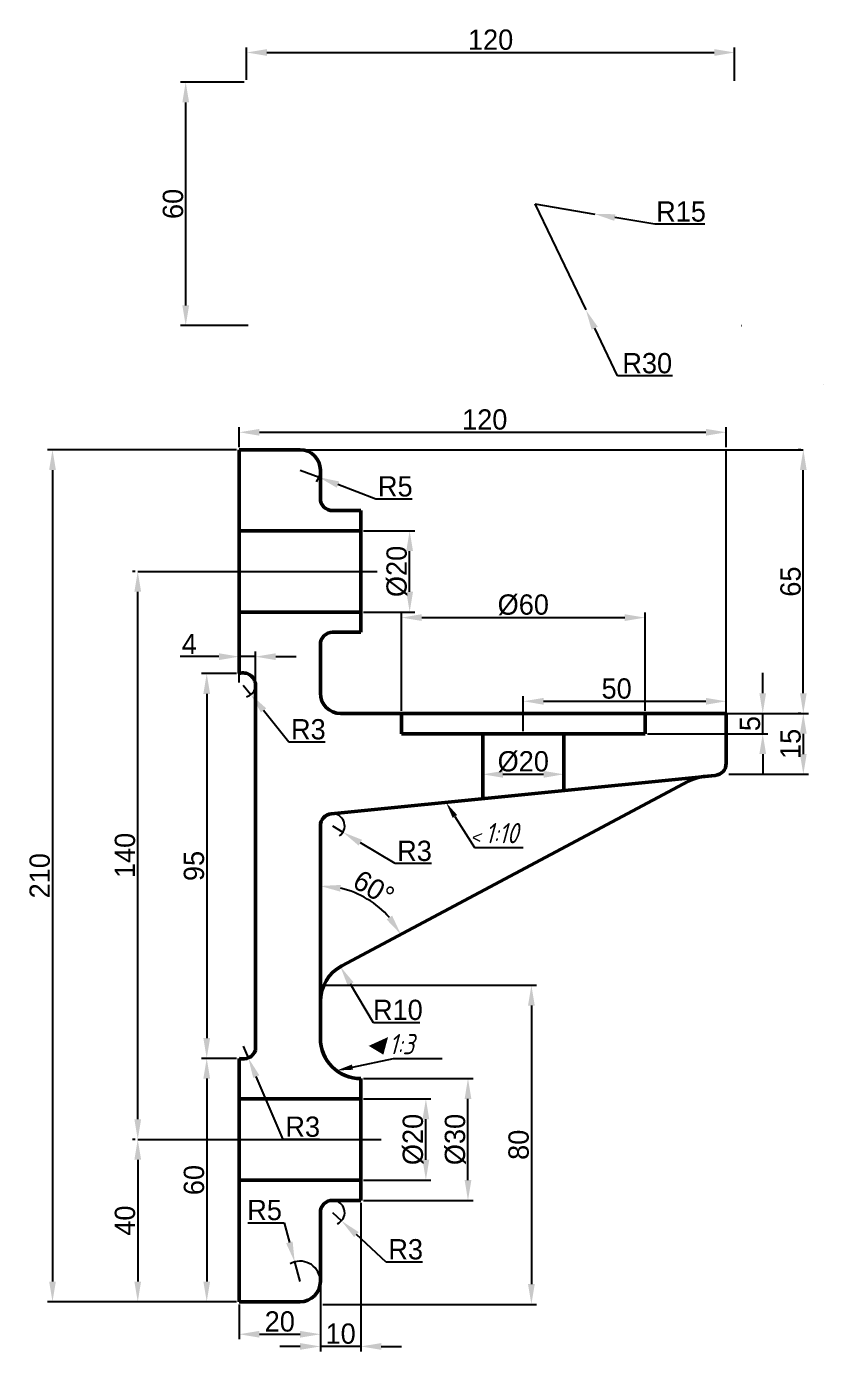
# Model space of a CAD drawing. Header units: millimetres. Extents: x -56 to 358, y -250 to 77.
# Drawn here: x -55.6 to 140.8, y -249.9 to 76.6 of the extents above; entities that cross this region are included whole.
import ezdxf
from ezdxf import colors
from ezdxf.entities.mleader import LeaderData, LeaderLine
from ezdxf.math import Vec2, Vec3

# ---------------------------------------------------------------- set-up
doc = ezdxf.new("R2010")
doc.units = ezdxf.units.MM
doc.linetypes.add('ACAD_ISO02W100', pattern=[15, 12, -3])
for name, color, linetype, lineweight in [('Основная сплошная', 7, 'Continuous', 50), ('Размерные линии', 3, 'Continuous', 25), ('Штриховая линия', 5, 'ACAD_ISO02W100', 25)]:
    doc.layers.add(name, color=color, linetype=linetype, lineweight=lineweight)
doc.styles.add('Dm', font='', dxfattribs={"oblique": 15})
doc.styles.get('Dm').set_extended_font_data('GOST type A')
doc.dimstyles.new('Copy of ISO-25', dxfattribs={"dimtxt": 5, "dimasz": 5, "dimexe": 1.25, "dimexo": 0.625, "dimtad": 1, "dimtoh": 1, "dimtxsty": 'Standard', "dimcen": 2.5, "dimadec": 0, "dimazin": 0, "dimtfac": 1, "dimtmove": 0, "dimatfit": 3, "dimfxl": 1, "dimarcsym": 0})

# ---------------------------------------------------------------- blocks, each defined once
blk = doc.blocks.new('*D5')
at = {"layer": 'Defpoints', "color": 0, "transparency": 16777216}
for p in [(118.88, 70.23), (-1.35, 62.91, -154.83), (118.88, 62.6, -120.55)]:
    blk.add_point(p, dxfattribs=at)
at = {"layer": 'Размерные линии', "color": 0, "lineweight": -2, "transparency": 16777216}
for p, q in [((-1.35, 63.53), (-1.35, 71.48)), ((3.65, 70.23), (113.88, 70.23)), ((118.88, 63.23), (118.88, 71.48))]:
    blk.add_line(p, q, dxfattribs=at)
at = {"layer": 'Размерные линии', "color": 0, "transparency": 16777216}
for points in [[(3.65, 71.06), (3.65, 69.4), (-1.35, 70.23)], [(113.88, 71.06), (113.88, 69.4), (118.88, 70.23)]]:
    blk.add_solid(points, dxfattribs=at)
at = {"layer": 'Размерные линии', "color": 0, "transparency": 16777216, "insert": (58.76, 73.36), "char_height": 5, "attachment_point": 5}
blk.add_mtext('120', dxfattribs=at)
blk = doc.blocks.new('*D6')
at = {"layer": 'Defpoints', "color": 0, "transparency": 16777216}
for p in [(-16.37, 62.91), (-1.35, 62.91), (-0.35, 2.91, -63)]:
    blk.add_point(p, dxfattribs=at)
at = {"layer": 'Размерные линии', "color": 0, "lineweight": -2, "transparency": 16777216}
for p, q in [((-1.98, 62.91), (-17.62, 62.91)), ((-16.37, 7.91), (-16.37, 57.91)), ((-0.98, 2.91), (-17.62, 2.91))]:
    blk.add_line(p, q, dxfattribs=at)
at = {"layer": 'Размерные линии', "color": 0, "transparency": 16777216}
for points in [[(-17.2, 57.91), (-15.53, 57.91), (-16.37, 62.91)], [(-17.2, 7.91), (-15.53, 7.91), (-16.37, 2.91)]]:
    blk.add_solid(points, dxfattribs=at)
at = {"layer": 'Размерные линии', "color": 0, "transparency": 16777216, "insert": (-19.49, 32.91), "char_height": 5, "attachment_point": 5, "rotation": 90}
blk.add_mtext('60', dxfattribs=at)
blk = doc.blocks.new('*D7')
at = {"layer": 'Defpoints', "color": 0, "transparency": 16777216}
for p in [(69.65, 32.91, -139.34), (82.23, 6.78, -139.34)]:
    blk.add_point(p, dxfattribs=at)
at = {"layer": 'Размерные линии', "color": 0, "lineweight": -2, "transparency": 16777216}
for p, q in [((69.65, 32.91), (82.23, 6.78)), ((90.06, -9.5), (84.4, 2.27)), ((103.6, -9.5), (90.06, -9.5))]:
    blk.add_line(p, q, dxfattribs=at)
at = {"layer": 'Размерные линии', "color": 0, "transparency": 16777216}
blk.add_solid([(85.15, 2.64), (83.65, 1.91), (82.23, 6.78)], dxfattribs=at)
at = {"layer": 'Размерные линии', "color": 0, "transparency": 16777216, "insert": (97.35, -6.37), "char_height": 5, "attachment_point": 5}
blk.add_mtext('R30', dxfattribs=at)
blk = doc.blocks.new('*D8')
at = {"layer": 'Defpoints', "color": 0, "transparency": 16777216}
for p in [(69.65, 32.91), (84.44, 30.4)]:
    blk.add_point(p, dxfattribs=at)
at = {"layer": 'Размерные линии', "color": 0, "lineweight": -2, "transparency": 16777216}
for p, q in [((69.65, 32.91), (84.44, 30.4)), ((99.23, 27.88), (89.37, 29.56)), ((111.52, 27.88), (99.23, 27.88))]:
    blk.add_line(p, q, dxfattribs=at)
at = {"layer": 'Размерные линии', "color": 0, "transparency": 16777216}
blk.add_solid([(89.51, 30.38), (89.23, 28.74), (84.44, 30.4)], dxfattribs=at)
at = {"layer": 'Размерные линии', "color": 0, "transparency": 16777216, "insert": (105.68, 31.01), "char_height": 5, "attachment_point": 5}
blk.add_mtext('R15', dxfattribs=at)
blk = doc.blocks.new('*D55')
at = {"layer": 'Defpoints', "color": 0, "transparency": 16777216}
for p in [(116.81, -89.67), (66.81, -97.67), (116.81, -97.67)]:
    blk.add_point(p, dxfattribs=at)
at = {"layer": 'Размерные линии', "color": 0, "lineweight": -2, "transparency": 16777216}
for p, q in [((66.81, -97.05), (66.81, -88.42)), ((71.81, -89.67), (111.81, -89.67)), ((116.81, -97.05), (116.81, -88.42))]:
    blk.add_line(p, q, dxfattribs=at)
at = {"layer": 'Размерные линии', "color": 0, "transparency": 16777216}
for points in [[(71.81, -88.84), (71.81, -90.51), (66.81, -89.67)], [(111.81, -88.84), (111.81, -90.51), (116.81, -89.67)]]:
    blk.add_solid(points, dxfattribs=at)
at = {"layer": 'Размерные линии', "color": 0, "transparency": 16777216, "insert": (89.81, -86.55), "char_height": 5, "attachment_point": 5}
blk.add_mtext('50', dxfattribs=at)
blk = doc.blocks.new('*D58')
at = {"layer": 'Defpoints', "color": 0, "transparency": 16777216}
for p in [(-3.19, -237.67), (16.81, -237.67), (16.81, -245.67)]:
    blk.add_point(p, dxfattribs=at)
at = {"layer": 'Размерные линии', "color": 0, "lineweight": -2, "transparency": 16777216}
for p, q in [((-3.19, -238.3), (-3.19, -246.92)), ((16.81, -238.3), (16.81, -246.92)), ((1.81, -245.67), (11.81, -245.67))]:
    blk.add_line(p, q, dxfattribs=at)
at = {"layer": 'Размерные линии', "color": 0, "transparency": 16777216}
for points in [[(1.81, -244.84), (1.81, -246.51), (-3.19, -245.67)], [(11.81, -244.84), (11.81, -246.51), (16.81, -245.67)]]:
    blk.add_solid(points, dxfattribs=at)
at = {"layer": 'Размерные линии', "color": 0, "transparency": 16777216, "insert": (6.81, -242.55), "char_height": 5, "attachment_point": 5}
blk.add_mtext('20', dxfattribs=at)
blk = doc.blocks.new('*D59')
at = {"layer": 'Defpoints', "color": 0, "transparency": 16777216}
for p in [(26.81, -212.67), (16.81, -215.67), (16.81, -248.67)]:
    blk.add_point(p, dxfattribs=at)
at = {"layer": 'Размерные линии', "color": 0, "lineweight": -2, "transparency": 16777216}
for p, q in [((26.81, -213.3), (26.81, -249.92)), ((16.81, -216.3), (16.81, -249.92)), ((11.81, -248.67), (6.81, -248.67)), ((26.81, -248.67), (16.81, -248.67)), ((31.81, -248.67), (36.81, -248.67))]:
    blk.add_line(p, q, dxfattribs=at)
at = {"layer": 'Размерные линии', "color": 0, "transparency": 16777216}
for points in [[(11.81, -247.84), (11.81, -249.51), (16.81, -248.67)], [(31.81, -247.84), (31.81, -249.51), (26.81, -248.67)]]:
    blk.add_solid(points, dxfattribs=at)
at = {"layer": 'Размерные линии', "color": 0, "transparency": 16777216, "insert": (21.81, -245.55), "char_height": 5, "attachment_point": 5}
blk.add_mtext('10', dxfattribs=at)
blk = doc.blocks.new('*D60')
at = {"layer": 'Defpoints', "color": 0, "transparency": 16777216}
for p in [(-3.19, -27.67), (-49.19, -237.67), (-3.19, -237.67)]:
    blk.add_point(p, dxfattribs=at)
at = {"layer": 'Размерные линии', "color": 0, "lineweight": -2, "transparency": 16777216}
for p, q in [((-3.82, -27.67), (-50.44, -27.67)), ((-49.19, -32.67), (-49.19, -232.67)), ((-3.82, -237.67), (-50.44, -237.67))]:
    blk.add_line(p, q, dxfattribs=at)
at = {"layer": 'Размерные линии', "color": 0, "transparency": 16777216}
for points in [[(-50.02, -32.67), (-48.36, -32.67), (-49.19, -27.67)], [(-50.02, -232.67), (-48.36, -232.67), (-49.19, -237.67)]]:
    blk.add_solid(points, dxfattribs=at)
at = {"layer": 'Размерные линии', "color": 0, "transparency": 16777216, "insert": (-52.32, -132.67), "char_height": 5, "attachment_point": 5, "rotation": 90}
blk.add_mtext('210', dxfattribs=at)
blk = doc.blocks.new('*D61')
at = {"layer": 'Defpoints', "color": 0, "transparency": 16777216}
for p in [(-3.19, -177.67), (-11.19, -237.67), (-3.19, -237.67)]:
    blk.add_point(p, dxfattribs=at)
at = {"layer": 'Размерные линии', "color": 0, "lineweight": -2, "transparency": 16777216}
for p, q in [((-3.82, -177.67), (-12.44, -177.67)), ((-11.19, -182.67), (-11.19, -232.67)), ((-3.82, -237.67), (-12.44, -237.67))]:
    blk.add_line(p, q, dxfattribs=at)
at = {"layer": 'Размерные линии', "color": 0, "transparency": 16777216}
for points in [[(-12.02, -182.67), (-10.36, -182.67), (-11.19, -177.67)], [(-12.02, -232.67), (-10.36, -232.67), (-11.19, -237.67)]]:
    blk.add_solid(points, dxfattribs=at)
at = {"layer": 'Размерные линии', "color": 0, "transparency": 16777216, "insert": (-14.32, -207.67), "char_height": 5, "attachment_point": 5, "rotation": 90}
blk.add_mtext('60', dxfattribs=at)
blk = doc.blocks.new('*D62')
at = {"layer": 'Defpoints', "color": 0, "transparency": 16777216}
for p in [(-28.19, -197.67), (-28.19, -237.67), (-28.19, -237.67)]:
    blk.add_point(p, dxfattribs=at)
at = {"layer": 'Размерные линии', "color": 0, "lineweight": -2, "transparency": 16777216}
for p, q in [((-28.82, -197.67), (-29.44, -197.67)), ((-28.19, -202.67), (-28.19, -232.67)), ((-28.82, -237.67), (-29.44, -237.67))]:
    blk.add_line(p, q, dxfattribs=at)
at = {"layer": 'Размерные линии', "color": 0, "transparency": 16777216}
for points in [[(-29.02, -202.67), (-27.36, -202.67), (-28.19, -197.67)], [(-29.02, -232.67), (-27.36, -232.67), (-28.19, -237.67)]]:
    blk.add_solid(points, dxfattribs=at)
at = {"layer": 'Размерные линии', "color": 0, "transparency": 16777216, "insert": (-31.32, -217.67), "char_height": 5, "attachment_point": 5, "rotation": 90}
blk.add_mtext('40', dxfattribs=at)
blk = doc.blocks.new('*D63')
at = {"layer": 'Defpoints', "color": 0, "transparency": 16777216}
for p in [(10.49, -227.85), (11.81, -232.67)]:
    blk.add_point(p, dxfattribs=at)
at = {"layer": 'Размерные линии', "color": 0, "lineweight": -2, "transparency": 16777216}
for p, q in [((-1.1, -218.2), (7.86, -218.2)), ((7.86, -218.2), (9.18, -223.02)), ((11.81, -232.67), (10.49, -227.85))]:
    blk.add_line(p, q, dxfattribs=at)
blk.add_arc((11.81, -232.67), 5, 7.162, 119.5791, dxfattribs=at)
at = {"layer": 'Размерные линии', "color": 0, "transparency": 16777216}
blk.add_solid([(9.98, -222.81), (8.37, -223.24), (10.49, -227.85)], dxfattribs=at)
at = {"layer": 'Размерные линии', "color": 0, "transparency": 16777216, "insert": (3.07, -215.08), "char_height": 5, "attachment_point": 5}
blk.add_mtext('R5', dxfattribs=at)
blk = doc.blocks.new('*D64')
at = {"layer": 'Defpoints', "color": 0, "transparency": 16777216}
for p in [(19.81, -215.67), (22.01, -217.71)]:
    blk.add_point(p, dxfattribs=at)
at = {"layer": 'Размерные линии', "color": 0, "lineweight": -2, "transparency": 16777216}
for p, q in [((19.81, -215.67), (22.01, -217.71)), ((33.04, -227.88), (25.69, -221.1)), ((41.99, -227.88), (33.04, -227.88))]:
    blk.add_line(p, q, dxfattribs=at)
blk.add_arc((19.81, -215.67), 3, 293.4174, 78.0634, dxfattribs=at)
at = {"layer": 'Размерные линии', "color": 0, "transparency": 16777216}
blk.add_solid([(26.25, -220.49), (25.12, -221.71), (22.01, -217.71)], dxfattribs=at)
at = {"layer": 'Размерные линии', "color": 0, "transparency": 16777216, "insert": (37.83, -224.76), "char_height": 5, "attachment_point": 5}
blk.add_mtext('R3', dxfattribs=at)
blk = doc.blocks.new('*D65')
at = {"layer": 'Defpoints', "color": 0, "transparency": 16777216}
for p in [(26.81, -182.67), (53.18, -182.67), (26.81, -212.67)]:
    blk.add_point(p, dxfattribs=at)
at = {"layer": 'Размерные линии', "color": 0, "lineweight": -2, "transparency": 16777216}
for p, q in [((27.43, -182.67), (54.43, -182.67)), ((53.18, -207.67), (53.18, -187.67)), ((27.43, -212.67), (54.43, -212.67))]:
    blk.add_line(p, q, dxfattribs=at)
at = {"layer": 'Размерные линии', "color": 0, "transparency": 16777216}
for points in [[(52.35, -187.67), (54.02, -187.67), (53.18, -182.67)], [(52.35, -207.67), (54.02, -207.67), (53.18, -212.67)]]:
    blk.add_solid(points, dxfattribs=at)
at = {"layer": 'Размерные линии', "color": 0, "transparency": 16777216, "insert": (50.06, -197.67), "char_height": 5, "attachment_point": 5, "rotation": 90}
blk.add_mtext('%%C30', dxfattribs=at)
blk = doc.blocks.new('*D66')
at = {"layer": 'Defpoints', "color": 0, "transparency": 16777216}
for p in [(26.81, -187.67), (42.81, -187.67), (26.81, -207.67)]:
    blk.add_point(p, dxfattribs=at)
at = {"layer": 'Размерные линии', "color": 0, "lineweight": -2, "transparency": 16777216}
for p, q in [((27.43, -187.67), (44.06, -187.67)), ((42.81, -202.67), (42.81, -192.67)), ((27.43, -207.67), (44.06, -207.67))]:
    blk.add_line(p, q, dxfattribs=at)
at = {"layer": 'Размерные линии', "color": 0, "transparency": 16777216}
for points in [[(41.98, -192.67), (43.64, -192.67), (42.81, -187.67)], [(41.98, -202.67), (43.64, -202.67), (42.81, -207.67)]]:
    blk.add_solid(points, dxfattribs=at)
at = {"layer": 'Размерные линии', "color": 0, "transparency": 16777216, "insert": (39.68, -197.67), "char_height": 5, "attachment_point": 5, "rotation": 90}
blk.add_mtext('%%C20', dxfattribs=at)
blk = doc.blocks.new('*D56')
at = {"layer": 'Defpoints', "color": 0, "transparency": 16777216}
for p in [(16.81, -159.67), (16.81, -238.3), (68.81, -238.3)]:
    blk.add_point(p, dxfattribs=at)
at = {"layer": 'Размерные линии', "color": 0, "lineweight": -2, "transparency": 16777216}
for p, q in [((17.43, -159.67), (70.06, -159.67)), ((68.81, -164.67), (68.81, -233.3)), ((17.43, -238.3), (70.06, -238.3))]:
    blk.add_line(p, q, dxfattribs=at)
at = {"layer": 'Размерные линии', "color": 0, "transparency": 16777216}
for points in [[(67.98, -164.67), (69.64, -164.67), (68.81, -159.67)], [(67.98, -233.3), (69.64, -233.3), (68.81, -238.3)]]:
    blk.add_solid(points, dxfattribs=at)
at = {"layer": 'Размерные линии', "color": 0, "transparency": 16777216, "insert": (65.68, -198.98), "char_height": 5, "attachment_point": 5, "rotation": 90}
blk.add_mtext('80', dxfattribs=at)
blk = doc.blocks.new('*D67')
at = {"layer": 'Defpoints', "color": 0, "transparency": 16777216}
for p in [(26.81, -47.67), (38.81, -47.67), (26.81, -67.67)]:
    blk.add_point(p, dxfattribs=at)
at = {"layer": 'Размерные линии', "color": 0, "lineweight": -2, "transparency": 16777216}
for p, q in [((27.43, -47.67), (40.06, -47.67)), ((38.81, -62.67), (38.81, -52.67)), ((27.43, -67.67), (40.06, -67.67))]:
    blk.add_line(p, q, dxfattribs=at)
at = {"layer": 'Размерные линии', "color": 0, "transparency": 16777216}
for points in [[(37.98, -52.67), (39.64, -52.67), (38.81, -47.67)], [(37.98, -62.67), (39.64, -62.67), (38.81, -67.67)]]:
    blk.add_solid(points, dxfattribs=at)
at = {"layer": 'Размерные линии', "color": 0, "transparency": 16777216, "insert": (35.68, -57.67), "char_height": 5, "attachment_point": 5, "rotation": 90}
blk.add_mtext('%%C20', dxfattribs=at)
blk = doc.blocks.new('*D68')
at = {"layer": 'Defpoints', "color": 0, "transparency": 16777216}
for p in [(-3.19, -82.84), (-11.19, -177.67), (-3.19, -177.67)]:
    blk.add_point(p, dxfattribs=at)
at = {"layer": 'Размерные линии', "color": 0, "lineweight": -2, "transparency": 16777216}
for p, q in [((-3.82, -82.84), (-12.44, -82.84)), ((-11.19, -87.84), (-11.19, -172.67)), ((-3.82, -177.67), (-12.44, -177.67))]:
    blk.add_line(p, q, dxfattribs=at)
at = {"layer": 'Размерные линии', "color": 0, "transparency": 16777216}
for points in [[(-12.02, -87.84), (-10.36, -87.84), (-11.19, -82.84)], [(-12.02, -172.67), (-10.36, -172.67), (-11.19, -177.67)]]:
    blk.add_solid(points, dxfattribs=at)
at = {"layer": 'Размерные линии', "color": 0, "transparency": 16777216, "insert": (-14.32, -130.26), "char_height": 5, "attachment_point": 5, "rotation": 90}
blk.add_mtext('95', dxfattribs=at)
blk = doc.blocks.new('*D69')
at = {"layer": 'Defpoints', "color": 0, "transparency": 16777216}
for p in [(-28.19, -57.67), (-28.19, -57.67), (-28.19, -197.67)]:
    blk.add_point(p, dxfattribs=at)
at = {"layer": 'Размерные линии', "color": 0, "lineweight": -2, "transparency": 16777216}
for p, q in [((-28.82, -57.67), (-29.44, -57.67)), ((-28.19, -192.67), (-28.19, -62.67)), ((-28.82, -197.67), (-29.44, -197.67))]:
    blk.add_line(p, q, dxfattribs=at)
at = {"layer": 'Размерные линии', "color": 0, "transparency": 16777216}
for points in [[(-29.02, -62.67), (-27.36, -62.67), (-28.19, -57.67)], [(-29.02, -192.67), (-27.36, -192.67), (-28.19, -197.67)]]:
    blk.add_solid(points, dxfattribs=at)
at = {"layer": 'Размерные линии', "color": 0, "transparency": 16777216, "insert": (-31.32, -127.67), "char_height": 5, "attachment_point": 5, "rotation": 90}
blk.add_mtext('140', dxfattribs=at)
blk = doc.blocks.new('*D70')
at = {"layer": 'Defpoints', "color": 0, "transparency": 16777216}
for p in [(56.81, -97.67), (76.81, -97.67), (76.81, -107.67)]:
    blk.add_point(p, dxfattribs=at)
at = {"layer": 'Размерные линии', "color": 0, "lineweight": -2, "transparency": 16777216}
for p, q in [((56.81, -98.3), (56.81, -108.92)), ((76.81, -98.3), (76.81, -108.92)), ((61.81, -107.67), (71.81, -107.67))]:
    blk.add_line(p, q, dxfattribs=at)
at = {"layer": 'Размерные линии', "color": 0, "transparency": 16777216}
for points in [[(61.81, -106.84), (61.81, -108.51), (56.81, -107.67)], [(71.81, -106.84), (71.81, -108.51), (76.81, -107.67)]]:
    blk.add_solid(points, dxfattribs=at)
at = {"layer": 'Размерные линии', "color": 0, "transparency": 16777216, "insert": (66.81, -104.55), "char_height": 5, "attachment_point": 5}
blk.add_mtext('%%C20', dxfattribs=at)
blk = doc.blocks.new('*D71')
at = {"layer": 'Defpoints', "color": 0, "transparency": 16777216}
for p in [(96.81, -92.67), (125.81, -92.67), (96.81, -97.67)]:
    blk.add_point(p, dxfattribs=at)
at = {"layer": 'Размерные линии', "color": 0, "lineweight": -2, "transparency": 16777216}
for p, q in [((125.81, -87.67), (125.81, -82.67)), ((97.43, -92.67), (127.06, -92.67)), ((125.81, -97.67), (125.81, -92.67)), ((97.43, -97.67), (127.06, -97.67)), ((125.81, -102.67), (125.81, -107.67))]:
    blk.add_line(p, q, dxfattribs=at)
at = {"layer": 'Размерные линии', "color": 0, "transparency": 16777216}
for points in [[(124.98, -87.67), (126.64, -87.67), (125.81, -92.67)], [(124.98, -102.67), (126.64, -102.67), (125.81, -97.67)]]:
    blk.add_solid(points, dxfattribs=at)
at = {"layer": 'Размерные линии', "color": 0, "transparency": 16777216, "insert": (122.68, -95.17), "char_height": 5, "attachment_point": 5, "rotation": 90}
blk.add_mtext('5', dxfattribs=at)
blk = doc.blocks.new('*D72')
at = {"layer": 'Defpoints', "color": 0, "transparency": 16777216}
for p in [(116.81, -92.67), (116.81, -107.67), (135.81, -107.67)]:
    blk.add_point(p, dxfattribs=at)
at = {"layer": 'Размерные линии', "color": 0, "lineweight": -2, "transparency": 16777216}
for p, q in [((117.43, -92.67), (137.06, -92.67)), ((135.81, -97.67), (135.81, -102.67)), ((117.43, -107.67), (137.06, -107.67))]:
    blk.add_line(p, q, dxfattribs=at)
at = {"layer": 'Размерные линии', "color": 0, "transparency": 16777216}
for points in [[(134.98, -97.67), (136.64, -97.67), (135.81, -92.67)], [(134.98, -102.67), (136.64, -102.67), (135.81, -107.67)]]:
    blk.add_solid(points, dxfattribs=at)
at = {"layer": 'Размерные линии', "color": 0, "transparency": 16777216, "insert": (132.68, -100.17), "char_height": 5, "attachment_point": 5, "rotation": 90}
blk.add_mtext('15', dxfattribs=at)
blk = doc.blocks.new('*D57')
at = {"layer": 'Defpoints', "color": 0, "transparency": 16777216}
for p in [(135.81, -27.67), (135.81, -27.67), (135.81, -92.67)]:
    blk.add_point(p, dxfattribs=at)
at = {"layer": 'Размерные линии', "color": 0, "lineweight": -2, "transparency": 16777216}
for p, q in [((135.18, -27.67), (134.56, -27.67)), ((135.81, -87.67), (135.81, -32.67)), ((135.18, -92.67), (134.56, -92.67))]:
    blk.add_line(p, q, dxfattribs=at)
at = {"layer": 'Размерные линии', "color": 0, "transparency": 16777216}
for points in [[(134.98, -32.67), (136.64, -32.67), (135.81, -27.67)], [(134.98, -87.67), (136.64, -87.67), (135.81, -92.67)]]:
    blk.add_solid(points, dxfattribs=at)
at = {"layer": 'Размерные линии', "color": 0, "transparency": 16777216, "insert": (132.68, -60.17), "char_height": 5, "attachment_point": 5, "rotation": 90}
blk.add_mtext('65', dxfattribs=at)
blk = doc.blocks.new('*D73')
at = {"layer": 'Defpoints', "color": 0, "transparency": 16777216}
for p in [(116.81, -23.37), (-3.19, -27.67), (116.81, -27.67)]:
    blk.add_point(p, dxfattribs=at)
at = {"layer": 'Размерные линии', "color": 0, "lineweight": -2, "transparency": 16777216}
for p, q in [((-3.19, -27.05), (-3.19, -22.12)), ((116.81, -27.05), (116.81, -22.12)), ((1.81, -23.37), (111.81, -23.37))]:
    blk.add_line(p, q, dxfattribs=at)
at = {"layer": 'Размерные линии', "color": 0, "transparency": 16777216}
for points in [[(1.81, -22.54), (1.81, -24.21), (-3.19, -23.37)], [(111.81, -22.54), (111.81, -24.21), (116.81, -23.37)]]:
    blk.add_solid(points, dxfattribs=at)
at = {"layer": 'Размерные линии', "color": 0, "transparency": 16777216, "insert": (57.31, -20.25), "char_height": 5, "attachment_point": 5}
blk.add_mtext('120', dxfattribs=at)
blk = doc.blocks.new('*D74')
at = {"layer": 'Defpoints', "color": 0, "transparency": 16777216}
for p in [(11.81, -32.67), (16.48, -34.47)]:
    blk.add_point(p, dxfattribs=at)
at = {"layer": 'Размерные линии', "color": 0, "lineweight": -2, "transparency": 16777216}
for p, q in [((11.81, -32.67), (16.48, -34.47)), ((30.48, -39.85), (21.14, -36.26)), ((39.43, -39.85), (30.48, -39.85))]:
    blk.add_line(p, q, dxfattribs=at)
blk.add_arc((11.81, -32.67), 5, 324.6385, 352.838, dxfattribs=at)
at = {"layer": 'Размерные линии', "color": 0, "transparency": 16777216}
blk.add_solid([(21.44, -35.48), (20.84, -37.04), (16.48, -34.47)], dxfattribs=at)
at = {"layer": 'Размерные линии', "color": 0, "transparency": 16777216, "insert": (35.27, -36.73), "char_height": 5, "attachment_point": 5}
blk.add_mtext('R5', dxfattribs=at)
blk = doc.blocks.new('*D75')
at = {"layer": 'Defpoints', "color": 0, "transparency": 16777216}
for p in [(19.81, -120.39), (22.38, -121.94)]:
    blk.add_point(p, dxfattribs=at)
at = {"layer": 'Размерные линии', "color": 0, "lineweight": -2, "transparency": 16777216}
for p, q in [((19.81, -120.39), (22.38, -121.94)), ((35.22, -129.69), (26.66, -124.52)), ((44.18, -129.69), (35.22, -129.69))]:
    blk.add_line(p, q, dxfattribs=at)
blk.add_arc((19.81, -120.39), 3, 305.0206, 83.774, dxfattribs=at)
at = {"layer": 'Размерные линии', "color": 0, "transparency": 16777216}
blk.add_solid([(27.09, -123.81), (26.23, -125.23), (22.38, -121.94)], dxfattribs=at)
at = {"layer": 'Размерные линии', "color": 0, "transparency": 16777216, "insert": (40.01, -126.56), "char_height": 5, "attachment_point": 5}
blk.add_mtext('R3', dxfattribs=at)
blk = doc.blocks.new('*D76')
at = {"layer": 'Defpoints', "color": 0, "transparency": 16777216}
for p in [(107.52, -109.35), (16.81, -120.39), (31.64, -140.79), (22.11, -154.85), (16.81, -172.67)]:
    blk.add_point(p, dxfattribs=at)
at = {"layer": 'Размерные линии', "color": 0, "lineweight": -2, "transparency": 16777216}
blk.add_arc((16.81, -157.67), 22.47, 40.8163, 77.2254, dxfattribs=at)
at = {"layer": 'Размерные линии', "color": 0, "transparency": 16777216}
for points in [[(21.69, -136.58), (21.87, -134.93), (16.81, -135.2)], [(34.5, -142.51), (33.13, -143.45), (36.64, -147.11)]]:
    blk.add_solid(points, dxfattribs=at)
at = {"layer": 'Размерные линии', "color": 0, "transparency": 16777216, "insert": (29.98, -135.73), "char_height": 5, "attachment_point": 5, "rotation": 329.0209}
blk.add_mtext('60%%D', dxfattribs=at)
blk = doc.blocks.new('*D77')
at = {"layer": 'Defpoints', "color": 0, "transparency": 16777216}
for p in [(21.74, -155.06), (26.81, -163.68)]:
    blk.add_point(p, dxfattribs=at)
at = {"layer": 'Размерные линии', "color": 0, "lineweight": -2, "transparency": 16777216}
for p, q in [((29.87, -168.88), (24.27, -159.37)), ((41.33, -168.88), (29.87, -168.88))]:
    blk.add_line(p, q, dxfattribs=at)
at = {"layer": 'Размерные линии', "color": 0, "transparency": 16777216}
blk.add_solid([(24.99, -158.94), (23.56, -159.79), (21.74, -155.06)], dxfattribs=at)
at = {"layer": 'Размерные линии', "color": 0, "transparency": 16777216, "insert": (35.91, -165.76), "char_height": 5, "attachment_point": 5}
blk.add_mtext('R10', dxfattribs=at)
blk = doc.blocks.new('*D78')
at = {"layer": 'Defpoints', "color": 0, "transparency": 16777216}
for p in [(96.81, -69.05), (36.81, -92.67), (96.81, -92.67)]:
    blk.add_point(p, dxfattribs=at)
at = {"layer": 'Размерные линии', "color": 0, "lineweight": -2, "transparency": 16777216}
for p, q in [((36.81, -92.05), (36.81, -67.8)), ((96.81, -92.05), (96.81, -67.8)), ((41.81, -69.05), (91.81, -69.05))]:
    blk.add_line(p, q, dxfattribs=at)
at = {"layer": 'Размерные линии', "color": 0, "transparency": 16777216}
for points in [[(41.81, -68.21), (41.81, -69.88), (36.81, -69.05)], [(91.81, -68.21), (91.81, -69.88), (96.81, -69.05)]]:
    blk.add_solid(points, dxfattribs=at)
at = {"layer": 'Размерные линии', "color": 0, "transparency": 16777216, "insert": (66.81, -65.92), "char_height": 5, "attachment_point": 5}
blk.add_mtext('%%C60', dxfattribs=at)
blk = doc.blocks.new('*D79')
at = {"layer": 'Defpoints', "color": 0, "transparency": 16777216}
for p in [(-3.19, -78.67), (-3.19, -85.67), (0.81, -85.67)]:
    blk.add_point(p, dxfattribs=at)
at = {"layer": 'Размерные линии', "color": 0, "lineweight": -2, "transparency": 16777216}
for p, q in [((-3.19, -85.05), (-3.19, -77.42)), ((0.81, -85.05), (0.81, -77.42)), ((-8.19, -78.67), (-17.77, -78.67)), ((0.81, -78.67), (-3.19, -78.67)), ((5.81, -78.67), (10.81, -78.67))]:
    blk.add_line(p, q, dxfattribs=at)
at = {"layer": 'Размерные линии', "color": 0, "transparency": 16777216}
for points in [[(-8.19, -77.84), (-8.19, -79.51), (-3.19, -78.67)], [(5.81, -77.84), (5.81, -79.51), (0.81, -78.67)]]:
    blk.add_solid(points, dxfattribs=at)
at = {"layer": 'Размерные линии', "color": 0, "transparency": 16777216, "insert": (-15.48, -75.55), "char_height": 5, "attachment_point": 5}
blk.add_mtext('4', dxfattribs=at)
blk = doc.blocks.new('*D80')
at = {"layer": 'Defpoints', "color": 0, "transparency": 16777216}
for p in [(-2.19, -174.67), (-0.94, -177.58)]:
    blk.add_point(p, dxfattribs=at)
at = {"layer": 'Размерные линии', "color": 0, "lineweight": -2, "transparency": 16777216}
for p, q in [((-2.19, -174.67), (-0.94, -177.58)), ((7.67, -197.67), (1.02, -182.17)), ((16.62, -197.67), (7.67, -197.67))]:
    blk.add_line(p, q, dxfattribs=at)
at = {"layer": 'Размерные линии', "color": 0, "transparency": 16777216}
blk.add_solid([(1.79, -181.85), (0.26, -182.5), (-0.94, -177.58)], dxfattribs=at)
at = {"layer": 'Размерные линии', "color": 0, "transparency": 16777216, "insert": (12.46, -194.55), "char_height": 5, "attachment_point": 5}
blk.add_mtext('R3', dxfattribs=at)
blk = doc.blocks.new('*D81')
at = {"layer": 'Defpoints', "color": 0, "transparency": 16777216}
for p in [(-2.19, -85.67), (-0.32, -88.01)]:
    blk.add_point(p, dxfattribs=at)
at = {"layer": 'Размерные линии', "color": 0, "lineweight": -2, "transparency": 16777216}
for p, q in [((-2.19, -85.67), (-0.32, -88.01)), ((9.05, -99.73), (2.81, -91.92)), ((18.01, -99.73), (9.05, -99.73))]:
    blk.add_line(p, q, dxfattribs=at)
blk.add_arc((-2.19, -85.67), 3, 284.7866, 348.0634, dxfattribs=at)
at = {"layer": 'Размерные линии', "color": 0, "transparency": 16777216}
blk.add_solid([(3.46, -91.4), (2.16, -92.44), (-0.32, -88.01)], dxfattribs=at)
at = {"layer": 'Размерные линии', "color": 0, "transparency": 16777216, "insert": (13.85, -96.6), "char_height": 5, "attachment_point": 5}
blk.add_mtext('R3', dxfattribs=at)

msp = doc.modelspace()

# ---------------------------------------------------------------- linework, layer by layer
at = {"layer": 'Основная сплошная'}
for p, q in [((-3.191, -47.672), (-3.191, -27.672)), ((-3.191, -27.672), (11.809, -27.672)), ((16.809, -39.672), (16.809, -32.672)), ((26.809, -42.672), (19.809, -42.672)), ((26.809, -47.672), (26.809, -42.672)), ((-3.191, -67.672), (-3.191, -47.672)), ((26.809, -47.672), (-3.191, -47.672)), ((26.809, -67.672), (26.809, -47.672)), ((-3.191, -82.844), (-3.191, -67.672)), ((-3.191, -67.672), (26.809, -67.672)), ((26.809, -67.672), (26.809, -72.672)), ((19.809, -72.672), (26.809, -72.672)), ((16.809, -87.672), (16.809, -75.672)), ((0.809, -175.672), (0.809, -85.672)), ((36.809, -92.672), (21.809, -92.672)), ((36.809, -97.672), (36.809, -92.672)), ((96.809, -92.672), (36.809, -92.672)), ((116.809, -92.672), (96.809, -92.672)), ((96.809, -92.672), (96.809, -97.672)), ((116.809, -104.957), (116.809, -92.672)), ((96.809, -97.672), (36.809, -97.672)), ((56.809, -97.672), (56.809, -113.672)), ((76.809, -97.672), (76.809, -111.672)), ((19.511, -117.402), (114.108, -107.942)), ((107.522, -109.355), (22.108, -154.85)), ((111.228, -108.23), (114.108, -107.942)), ((16.809, -172.672), (16.809, -120.387)), ((16.809, -172.672), (16.809, -163.676)), ((-3.191, -237.672), (-3.191, -177.672)), ((26.809, -187.672), (26.809, -182.672)), ((-3.191, -207.672), (-3.191, -187.672)), ((-3.191, -187.672), (26.809, -187.672)), ((26.809, -207.672), (26.809, -187.672)), ((-3.191, -207.672), (26.809, -207.672)), ((26.809, -212.672), (26.809, -207.672)), ((19.809, -212.672), (26.809, -212.672)), ((16.809, -232.672), (16.809, -215.672)), ((-3.191, -237.672), (11.809, -237.672))]:
    msp.add_line(p, q, dxfattribs=at)
for centre, radius, start, end in [((11.809, -32.672), 5, 0, 90), ((19.809, -39.672), 3, 180, 270), ((19.809, -75.672), 3, 90, 180), ((-2.191, -85.672), 3, 0, 109.47122), ((21.809, -87.672), 5, 180, 270), ((113.809, -104.957), 3, 275.71059, 0), ((112.223, -118.181), 10, 95.71059, 118.0417), ((19.809, -120.387), 3, 95.71059, 180), ((26.809, -163.676), 10, 118.0417, 180), ((26.809, -172.672), 10, 180, 270), ((-2.191, -174.672), 3.162, 251.56505, 341.56505), ((19.809, -215.672), 3, 90, 180), ((11.809, -232.672), 5, 270, 0)]:
    msp.add_arc(centre, radius, start, end, dxfattribs=at)
at = {"layer": 'Размерные линии'}
for p, q in [((-3.191, -27.672), (135.809, -27.672)), ((116.809, -92.672), (116.809, -27.672)), ((-28.191, -57.672), (30.809, -57.672)), ((-28.191, -197.672), (31.809, -197.672))]:
    msp.add_line(p, q, dxfattribs=at)
at = {"layer": 'Штриховая линия', "extrusion": (0, 1, 0)}
for p, q in [((120.603, 2.91, -133.24), (120.649, 2.91, -133.264)), ((140.756, -11.648, 119.954), (140.781, -11.648, 120))]:
    msp.add_line(p, q, dxfattribs=at)
at = {"layer": 'Штриховая линия'}
msp.add_line((116.763, -104.432), (116.809, -104.408), dxfattribs=at)

# ---------------------------------------------------------------- texts
at = {"layer": 'Размерные линии', "attachment_point": 1, "style": 'Dm'}
for s, insert, char_height, width in [('{\\fArial|b0|i0|c0|p34;˂ \\fGOST type A|b0|i0|c204|p34;\\H1.6667x;1:10}', (53.809, -119.672), 3, 20), ('{\\fArial|b0|i0|c0|p34;◄}1:3', (26.809, -171.672), 5, 15)]:
    msp.add_mtext(s, dxfattribs=dict(at, insert=insert, char_height=char_height, width=width))

# ---------------------------------------------------------------- dimensions: what is measured, and where the dimension line sits
at = {"layer": 'Размерные линии'}
for base, p1, p2, angle, text, picture, middle in [((118.88, 70.231), (-1.351, 62.91, -154.828), (118.88, 62.605, -120.553), 180, '120', '*D5', (58.765, 73.356)), ((38.809, -47.672), (26.809, -67.672), (26.809, -47.672), 90, '%%C<>', '*D67', (35.684, -57.672)), ((-11.191, -177.672), (-3.191, -82.844), (-3.191, -177.672), 90, '95', '*D68', (-14.316, -130.258)), ((68.809, -238.297), (16.809, -159.672), (16.809, -238.297), 90, '80', '*D56', (65.684, -198.985))]:
    dim = msp.add_linear_dim(base=base, p1=p1, p2=p2, angle=angle, text=text, dimstyle='Copy of ISO-25', dxfattribs=at)
    dim.commit()
    dim.dimension.update_dxf_attribs({"geometry": picture, "text_midpoint": middle})
dim = msp.add_linear_dim(base=(-16.368, 62.91), p1=(-0.351, 2.91, -63), p2=(-1.351, 62.91), angle=270, dimstyle='Copy of ISO-25', dxfattribs=at)
dim.commit()
dim.dimension.update_dxf_attribs({"geometry": '*D6', "text_midpoint": (-19.493, 32.91)})
for center, mpoint, picture, middle in [((69.649, 32.91), (84.437, 30.396), '*D8', (105.684, 31.008)), ((11.809, -32.672), (16.476, -34.467), '*D74', (35.268, -36.727)), ((-2.191, -85.672), (-0.316, -88.015), '*D81', (13.846, -96.603)), ((19.809, -120.387), (22.378, -121.937), '*D75', (40.013, -126.561)), ((11.809, -232.672), (10.494, -227.848), '*D63', (3.071, -215.076)), ((19.809, -215.672), (22.014, -217.707), '*D64', (37.828, -224.756))]:
    dim = msp.add_radius_dim(center=center, mpoint=mpoint, dimstyle='Copy of ISO-25', dxfattribs=at)
    dim.commit()
    dim.dimension.update_dxf_attribs({"geometry": picture, "text_midpoint": middle})
for center, mpoint, text, picture, middle in [((69.649, 32.91, -139.339), (82.228, 6.779, -139.339), 'R30', '*D7', (97.354, -9.495)), ((-2.191, -174.672), (-0.945, -177.579), 'R3', '*D80', (12.458, -197.672))]:
    dim = msp.add_radius_dim(center=center, mpoint=mpoint, text=text, dimstyle='Copy of ISO-25', dxfattribs=at)
    dim.commit()
    dim.dimension.update_dxf_attribs({"geometry": picture, "text_midpoint": middle, "dimtype": 164})
for base, p1, p2, picture, middle in [((116.809, -23.372), (-3.191, -27.672), (116.809, -27.672), '*D73', (57.309, -23.372)), ((116.809, -89.672), (66.809, -97.672), (116.809, -97.672), '*D55', (89.809, -89.672))]:
    dim = msp.add_linear_dim(base=base, p1=p1, p2=p2, dimstyle='Copy of ISO-25', dxfattribs=at)
    dim.commit()
    dim.dimension.update_dxf_attribs({"geometry": picture, "text_midpoint": middle, "dimtype": 160})
for base, p1, p2, picture, middle in [((-49.191, -237.672), (-3.191, -27.672), (-3.191, -237.672), '*D60', (-49.191, -132.672)), ((135.809, -27.672), (135.809, -92.672), (135.809, -27.672), '*D57', (135.809, -60.172)), ((-28.191, -57.672), (-28.191, -197.672), (-28.191, -57.672), '*D69', (-28.191, -127.672)), ((125.809, -92.672), (96.809, -97.672), (96.809, -92.672), '*D71', (125.809, -95.172)), ((135.809, -107.672), (116.809, -92.672), (116.809, -107.672), '*D72', (135.809, -100.172)), ((-11.191, -237.672), (-3.191, -177.672), (-3.191, -237.672), '*D61', (-11.191, -207.672)), ((-28.191, -237.672), (-28.191, -197.672), (-28.191, -237.672), '*D62', (-28.191, -217.672))]:
    dim = msp.add_linear_dim(base=base, p1=p1, p2=p2, angle=90, dimstyle='Copy of ISO-25', dxfattribs=at)
    dim.commit()
    dim.dimension.update_dxf_attribs({"geometry": picture, "text_midpoint": middle, "dimtype": 160})
for base, p1, p2, picture, middle in [((96.809, -69.047), (36.809, -92.672), (96.809, -92.672), '*D78', (66.809, -69.047)), ((76.809, -107.672), (56.809, -97.672), (76.809, -97.672), '*D70', (66.809, -107.672))]:
    dim = msp.add_linear_dim(base=base, p1=p1, p2=p2, text='%%C<>', dimstyle='Copy of ISO-25', dxfattribs=at)
    dim.commit()
    dim.dimension.update_dxf_attribs({"geometry": picture, "text_midpoint": middle, "dimtype": 160})
for base, p1, p2, picture, middle in [((-3.191, -78.672), (0.809, -85.672), (-3.191, -85.672), '*D79', (-15.482, -75.547)), ((16.809, -248.672), (26.809, -212.672), (16.809, -215.672), '*D59', (21.809, -245.547)), ((16.809, -245.672), (-3.191, -237.672), (16.809, -237.672), '*D58', (6.809, -242.547))]:
    dim = msp.add_linear_dim(base=base, p1=p1, p2=p2, dimstyle='Copy of ISO-25', dxfattribs=at)
    dim.commit()
    dim.dimension.update_dxf_attribs({"geometry": picture, "text_midpoint": middle})
dim = msp.add_angular_dim_2l(base=(31.643, -140.791), line1=((16.809, -172.672), (16.809, -120.387)), line2=((107.522, -109.355), (22.108, -154.85)), text='60%%D', dimstyle='Copy of ISO-25', dxfattribs=at)
dim.commit()
dim.dimension.update_dxf_attribs({"geometry": '*D76', "text_midpoint": (29.985, -135.726)})
dim = msp.add_radius_dim(center=(26.809, -163.676), mpoint=(21.74, -155.056), dimstyle='Copy of ISO-25', dxfattribs=at)
dim.commit()
dim.dimension.update_dxf_attribs({"geometry": '*D77', "text_midpoint": (35.914, -168.884), "dimtype": 164})
for base, p1, p2, picture, middle in [((53.184, -182.672), (26.809, -212.672), (26.809, -182.672), '*D65', (53.184, -197.672)), ((42.809, -187.672), (26.809, -207.672), (26.809, -187.672), '*D66', (42.809, -197.672))]:
    dim = msp.add_linear_dim(base=base, p1=p1, p2=p2, angle=90, text='%%C<>', dimstyle='Copy of ISO-25', dxfattribs=at)
    dim.commit()
    dim.dimension.update_dxf_attribs({"geometry": picture, "text_midpoint": middle, "dimtype": 160})

# ---------------------------------------------------------------- leaders
ml = msp.add_multileader_mtext('Standard', dxfattribs=at)
ml.set_content('', color=256)
ml.set_leader_properties()
ml.build(insert=Vec2(0, 0))
ml.multileader.update_dxf_attribs({"text_right_attachment_type": 6, "dogleg_length": 0.36})
ctx = ml.context
ctx.base_point, ctx.plane_origin = Vec3(66.809, -125.672), Vec3(47.809, -114.672)
ctx.right_attachment = 6
notes = []
notes.append((ctx, [(0, (1, 1, 0), (54.809, -125.672), (1, 0), 12, [(0, [(47.809, -114.672)], 0, [])])]))
ctx.mtext.insert, ctx.mtext.flow_direction = Vec3(68.809, -123.672), 5
ml = msp.add_multileader_mtext('Standard', dxfattribs=at)
ml.set_content('', color=256)
ml.set_leader_properties()
ml.build(insert=Vec2(0, 0))
ml.multileader.update_dxf_attribs({"text_right_attachment_type": 6, "dogleg_length": 0.36})
ctx = ml.context
ctx.base_point, ctx.plane_origin = Vec3(46.809, -177.672), Vec3(20.809, -180.672)
ctx.right_attachment = 6
notes.append((ctx, [(0, (1, 1, 0), (34.809, -177.672), (1, 0), 12, [(0, [(20.809, -180.672)], 0, [])])]))
ctx.mtext.insert, ctx.mtext.flow_direction = Vec3(48.809, -175.672), 5
for ctx, leaders in notes:
    for number, flags, end, landing, length, lines in leaders:
        leader = LeaderData()
        leader.index, (leader.has_last_leader_line, leader.has_dogleg_vector, leader.attachment_direction) = number, flags
        leader.last_leader_point, leader.dogleg_vector, leader.dogleg_length = Vec3(end), Vec3(landing), length
        for number, points, colour, breaks in lines:
            line = LeaderLine()
            line.index, line.vertices, line.color, line.breaks = number, Vec3.list(points), colors.encode_raw_color(colour), breaks
            leader.lines.append(line)
        ctx.leaders.append(leader)

doc.saveas('drawing.dxf')
